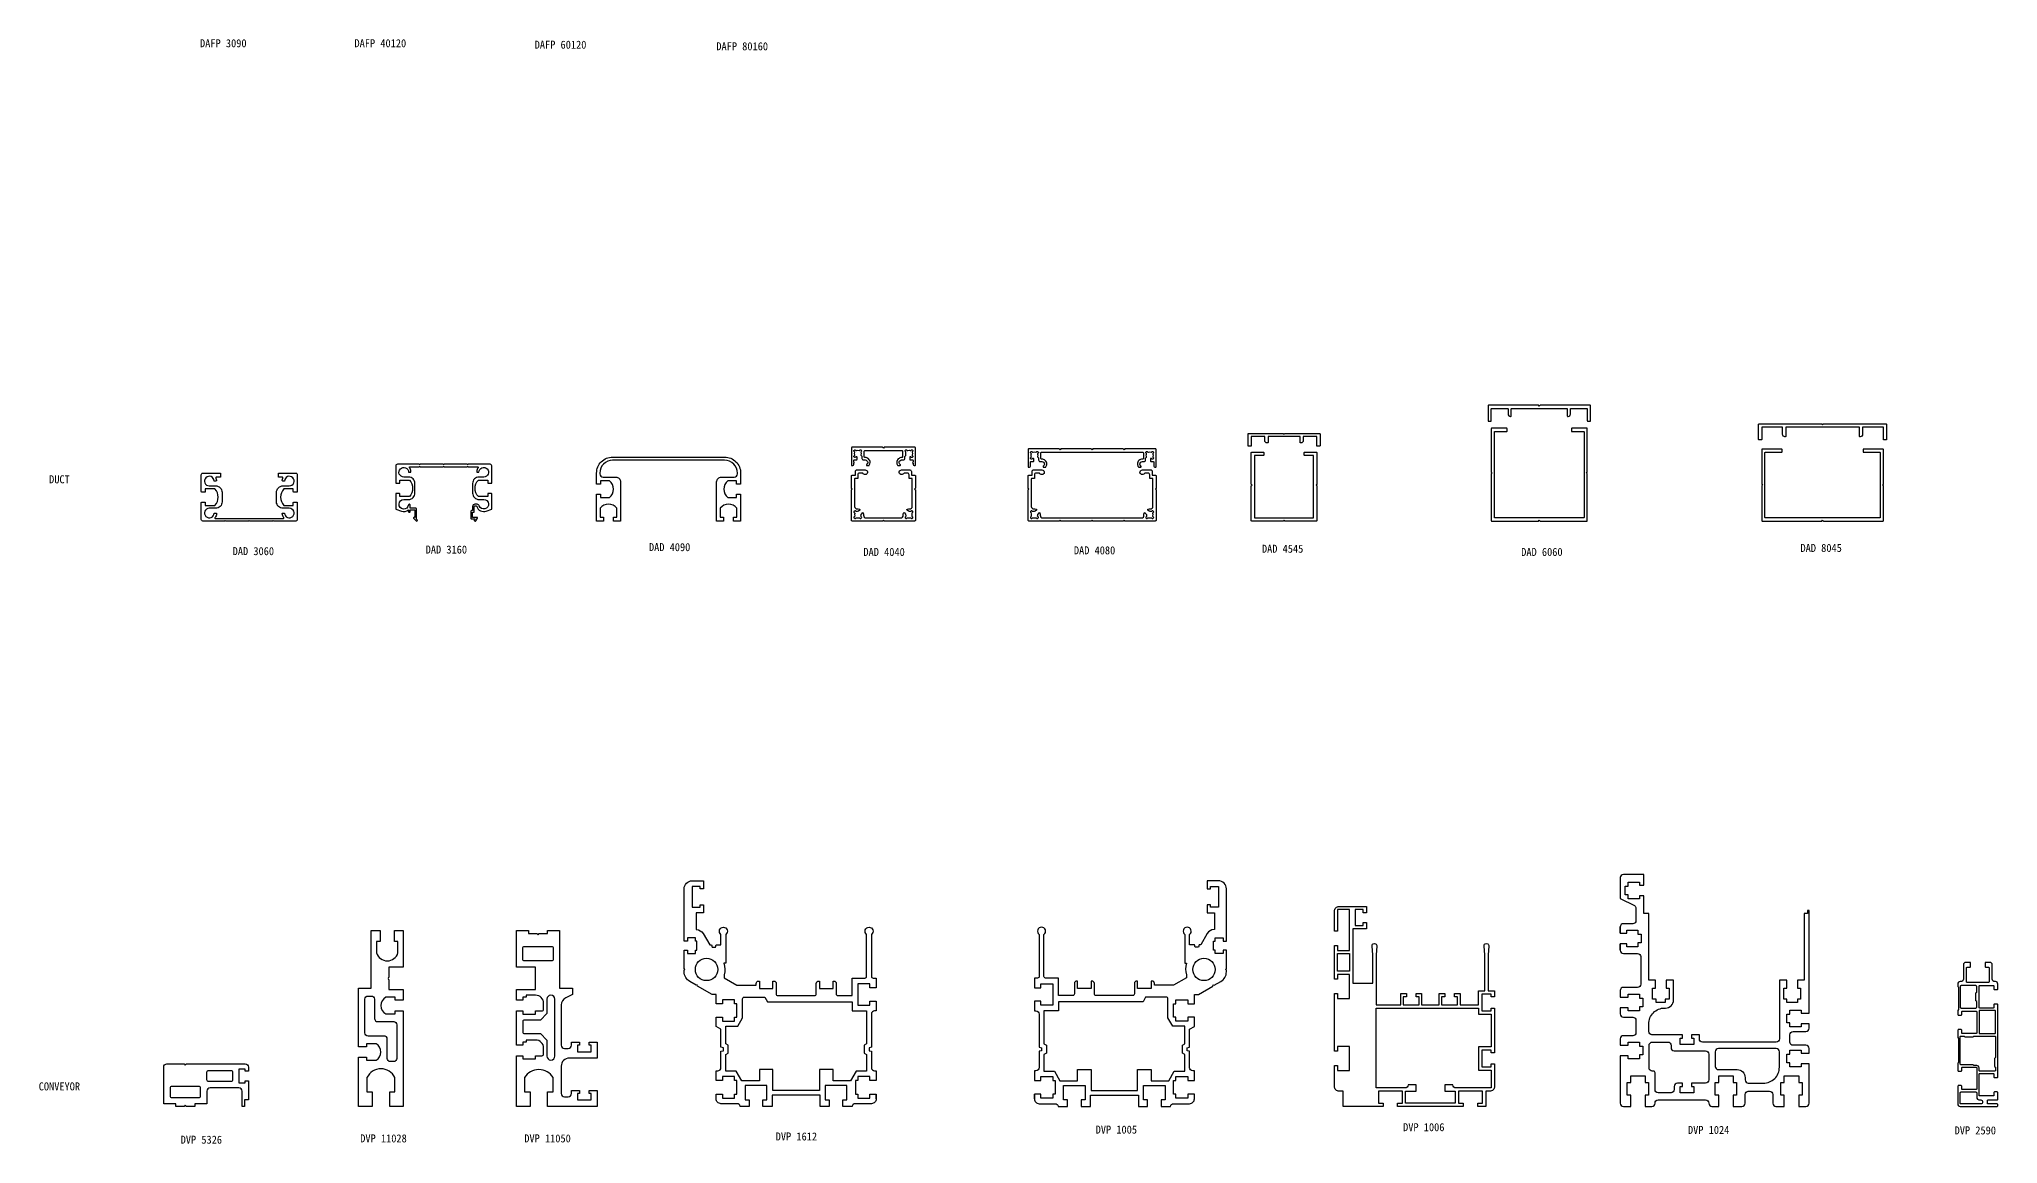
# Model space of a CAD drawing. Extents: x 2157 to 12417, y 247 to 1676.
# Drawn here: x 2157 to 3381, y 247 to 937 of the extents above; entities that cross this region are included whole.
import ezdxf

# ---------------------------------------------------------------- set-up
doc = ezdxf.new("R2010")
doc.units = 0
doc.header["$LTSCALE"] = 8
doc.layers.get('0').update_dxf_attribs({"linetype": 'CONTINUOUS'})
doc.layers.add('AM_0', color=7, linetype='CONTINUOUS', lineweight=30)
doc.layers.add('외형선', color=3, linetype='CONTINUOUS')
doc.styles.add('궁서체', font='')
doc.styles.get('궁서체').set_extended_font_data('GungsuhChe')

msp = doc.modelspace()

# ---------------------------------------------------------------- linework, layer by layer
at = {"color": 7}
for points in [[(3076.9, 706.3, -0.414214), (3077.2, 706.6), (3111.6, 706.6, -0.414214), (3111.9, 706.3), (3111.9, 701.9, 0.414214), (3112.2, 701.6), (3112.4, 701.6, 0.414214), (3113.9, 703.1), (3113.9, 706.3, -0.414214), (3114.2, 706.6), (3124.1, 706.6, -0.414214), (3124.4, 706.3), (3124.4, 698.9, 0.414214), (3124.7, 698.6), (3126.1, 698.6, 0.414214), (3126.4, 698.9), (3126.4, 708.3, 0.414214), (3126.1, 708.6), (3094.9, 708.6), (3094.4, 708.1), (3093.9, 708.6), (3062.7, 708.6, 0.414214), (3062.4, 708.3), (3062.4, 698.9, 0.414214), (3062.7, 698.6), (3064.1, 698.6, 0.414214), (3064.4, 698.9), (3064.4, 706.3, -0.414214), (3064.7, 706.6), (3074.6, 706.6, -0.414214), (3074.9, 706.3), (3074.9, 703.1, 0.414214), (3076.4, 701.6), (3076.6, 701.6, 0.414214), (3076.9, 701.9)], [(3074.3, 693.9, 0.414214), (3074, 694.2), (3064.7, 694.2, 0.414214), (3064.4, 693.9), (3064.4, 666.7), (3064.9, 666.2), (3064.4, 665.7), (3064.4, 636.5, 0.414214), (3064.7, 636.2), (3093.9, 636.2), (3094.4, 636.7), (3094.9, 636.2), (3124.1, 636.2, 0.414214), (3124.4, 636.5), (3124.4, 665.7), (3123.9, 666.2), (3124.4, 666.7), (3124.4, 693.9, 0.414214), (3124.1, 694.2), (3114.8, 694.2, 0.414214), (3114.5, 693.9), (3114.5, 692.5, 0.414214), (3114.8, 692.2), (3122.1, 692.2, -0.414214), (3122.4, 691.9), (3122.4, 638.5, -0.414214), (3122.1, 638.2), (3066.7, 638.2, -0.414214), (3066.4, 638.5), (3066.4, 691.9, -0.414214), (3066.7, 692.2), (3074, 692.2, 0.414214), (3074.3, 692.5)], [(3296.4, 690.4, -0.414214), (3294.9, 688.9), (3294.7, 688.9, -0.414214), (3294.4, 689.2), (3294.4, 694.9), (3248.4, 694.9), (3248.4, 689.2, -0.414214), (3248.1, 688.9), (3247.9, 688.9, -0.414214), (3246.4, 690.4), (3246.4, 694.9), (3233.4, 694.9), (3233.4, 687.2, -0.414214), (3233.1, 686.9), (3231.7, 686.9, -0.414214), (3231.4, 687.2), (3231.4, 696.6, -0.414214), (3231.7, 696.9), (3270.9, 696.9), (3271.4, 696.4), (3271.9, 696.9), (3311.1, 696.9, -0.414214), (3311.4, 696.6), (3311.4, 687.2, -0.414214), (3311.1, 686.9), (3309.7, 686.9, -0.414214), (3309.4, 687.2), (3309.4, 694.9), (3296.4, 694.9)], [(2666.1, 672.4, 1), (2666.1, 673), (2666.1, 674.1, -0.414214), (2666.4, 674.4), (2667.8, 674.4, 0.414214), (2668.1, 674.7), (2668.1, 676.1, 0.317837), (2667.9, 676.4, -0.015292), (2667.8, 676.4, 0.305615), (2667.4, 676.3), (2667.1, 676, -0.38311), (2666.7, 675.9, -0.053726), (2666.2, 676.4, -0.38311), (2666.2, 676.8), (2666.6, 677.2, 0.305615), (2666.7, 677.5, -0.203231), (2666.7, 679.2, 0.305615), (2666.6, 679.5), (2666.2, 679.9, -0.38311), (2666.2, 680.3, -0.053726), (2666.7, 680.8, -0.38311), (2667.1, 680.7), (2667.4, 680.3, 0.305615), (2667.8, 680.3, -0.203231), (2669.4, 680.3, 0.305615), (2669.7, 680.3), (2670.1, 680.7, -0.38311), (2670.5, 680.8, -0.053726), (2671, 680.3, -0.38311), (2671, 679.9), (2670.6, 679.5, 0.305615), (2670.5, 679.2, -0.203231), (2670.5, 677.5, 0.305615), (2670.6, 677.2), (2671.1, 676.7, -0.198912), (2671.2, 676.5), (2671.2, 675.4, 0.414214), (2672.2, 674.4), (2673.2, 674.4, -0.414214), (2674.8, 672.8, -0.242958), (2674.1, 671.5, 0.242958), (2674, 671.3), (2674, 671.2, 0.414214), (2674.3, 670.9), (2675.5, 670.9, 0.245393), (2675.7, 671.1, 0.153244), (2676.3, 672.8, 0.419921), (2673.1, 675.9, -0.419921), (2672.6, 676.4), (2672.6, 679.8, -0.414214), (2673.1, 680.3), (2696.1, 680.3, -0.414214), (2696.6, 679.8), (2696.6, 676.4, -0.419921), (2696.1, 675.9, 0.419921), (2692.9, 672.8, 0.153244), (2693.5, 671.1, 0.245393), (2693.7, 670.9), (2694.9, 670.9, 0.414214), (2695.2, 671.2), (2695.2, 671.3, 0.242958), (2695.1, 671.5, -0.242958), (2694.4, 672.8, -0.414214), (2696, 674.4), (2697, 674.4, 0.414214), (2698, 675.4), (2698, 676.5, -0.198912), (2698.1, 676.7), (2698.6, 677.2, 0.305615), (2698.7, 677.5, -0.203231), (2698.7, 679.2, 0.305615), (2698.6, 679.5), (2698.2, 679.9, -0.38311), (2698.2, 680.3, -0.053726), (2698.7, 680.8, -0.38311), (2699.1, 680.7), (2699.4, 680.3, 0.305615), (2699.8, 680.3, -0.203231), (2701.4, 680.3, 0.305615), (2701.7, 680.3), (2702.1, 680.7, -0.38311), (2702.5, 680.8, -0.053726), (2703, 680.3, -0.38311), (2703, 679.9), (2702.6, 679.5, 0.305615), (2702.5, 679.2, -0.203231), (2702.5, 677.5, 0.305615), (2702.6, 677.2), (2703, 676.8, -0.38311), (2703, 676.4, -0.053726), (2702.5, 675.9, -0.38311), (2702.1, 676), (2701.7, 676.3, 0.305615), (2701.4, 676.4, -0.015292), (2701.3, 676.4, 0.317837), (2701.1, 676.1), (2701.1, 674.7, 0.414214), (2701.4, 674.4), (2702.8, 674.4, -0.414214), (2703.1, 674.1), (2703.1, 673, 1), (2703.1, 672.4), (2703.1, 671.9, 0.414214), (2704.1, 670.9), (2704.3, 670.9, 0.414214), (2704.6, 671.2), (2704.6, 682, 0.414214), (2704.3, 682.3), (2685.1, 682.3), (2684.6, 681.8), (2684.1, 682.3), (2664.9, 682.3, 0.414214), (2664.6, 682), (2664.6, 671.2, 0.414214), (2664.9, 670.9), (2665.1, 670.9, 0.414214), (2666.1, 671.9)], [(2845.6, 670.2), (2845.6, 670.3, 0.242958), (2845.5, 670.5, -0.242958), (2844.8, 671.8, -0.414214), (2846.4, 673.4), (2847.4, 673.4, 0.414214), (2848.4, 674.4), (2848.4, 675.5, -0.198912), (2848.5, 675.7), (2849, 676.2, 0.305615), (2849, 676.5, -0.203231), (2849, 678.1, 0.305615), (2849, 678.5), (2848.6, 678.9, -0.38311), (2848.6, 679.3, -0.053726), (2849, 679.7, -0.38311), (2849.4, 679.7), (2849.8, 679.3, 0.305615), (2850.2, 679.3, -0.203231), (2851.8, 679.3, 0.305615), (2852.1, 679.3), (2852.5, 679.7, -0.38311), (2852.9, 679.7, -0.053726), (2853.4, 679.3, -0.38311), (2853.4, 678.9), (2853, 678.5, 0.305615), (2852.9, 678.1, -0.203231), (2852.9, 676.5, 0.305615), (2853, 676.2), (2853.4, 675.8, -0.38311), (2853.4, 675.4, -0.053726), (2852.9, 674.9, -0.38311), (2852.5, 674.9), (2852.1, 675.3, 0.305615), (2851.8, 675.4, -0.015292), (2851.7, 675.3, 0.317837), (2851.5, 675.1), (2851.5, 673.7, 0.414214), (2851.8, 673.4), (2853.2, 673.4, -0.414214), (2853.5, 673.1), (2853.5, 670.9, 0.414214), (2854.5, 669.9), (2854.7, 669.9, 0.414214), (2855, 670.2), (2855, 681, 0.414214), (2854.7, 681.3), (2835.5, 681.3), (2835, 680.8), (2834.5, 681.3), (2815.5, 681.3), (2815, 680.8), (2814.5, 681.3), (2795.5, 681.3), (2795, 680.8), (2794.5, 681.3), (2775.3, 681.3, 0.414214), (2775, 681), (2775, 670.2, 0.414214), (2775.3, 669.9), (2775.5, 669.9, 0.414214), (2776.5, 670.9), (2776.5, 673.1, -0.414214), (2776.8, 673.4), (2778.2, 673.4, 0.414214), (2778.5, 673.7), (2778.5, 675.1, 0.317837), (2778.3, 675.3, -0.015292), (2778.2, 675.4, 0.305615), (2777.8, 675.3), (2777.4, 674.9, -0.38311), (2777, 674.9, -0.053726), (2776.6, 675.4, -0.38311), (2776.6, 675.8), (2777, 676.2, 0.305615), (2777, 676.5, -0.203231), (2777, 678.1, 0.305615), (2777, 678.5), (2776.6, 678.9, -0.38311), (2776.6, 679.3, -0.053726), (2777, 679.7, -0.38311), (2777.4, 679.7), (2777.8, 679.3, 0.305615), (2778.2, 679.3, -0.203231), (2779.8, 679.3, 0.305615), (2780.1, 679.3), (2780.5, 679.7, -0.38311), (2780.9, 679.7, -0.053726), (2781.4, 679.3, -0.38311), (2781.4, 678.9), (2781, 678.5, 0.305615), (2780.9, 678.1, -0.203231), (2780.9, 676.5, 0.305615), (2781, 676.2), (2781.5, 675.7, -0.198912), (2781.6, 675.5), (2781.6, 674.4, 0.414214), (2782.6, 673.4), (2783.6, 673.4, -0.414214), (2785.2, 671.8, -0.242958), (2784.5, 670.5, 0.242958), (2784.4, 670.3), (2784.4, 670.2, 0.414214), (2784.7, 669.9), (2785.9, 669.9, 0.245393), (2786.1, 670, 0.153244), (2786.7, 671.8, 0.419921), (2783.5, 674.9, -0.419921), (2783, 675.4), (2783, 678.8, -0.414214), (2783.5, 679.3), (2846.5, 679.3, -0.414214), (2847, 678.8), (2847, 675.4, -0.419921), (2846.5, 674.9, 0.419921), (2843.3, 671.8, 0.153244), (2843.9, 670, 0.245393), (2844.1, 669.9), (2845.3, 669.9, 0.414214)], [(3233.9, 658.7), (3233.4, 658.2), (3233.4, 636.5, 0.414214), (3233.7, 636.2), (3270.9, 636.2), (3271.4, 636.7), (3271.9, 636.2), (3309.1, 636.2, 0.414214), (3309.4, 636.5), (3309.4, 658.2), (3308.9, 658.7), (3309.4, 659.2), (3309.4, 680.9, 0.414214), (3309.1, 681.2), (3297, 681.2, 0.414214), (3296.7, 680.9), (3296.7, 679.5, 0.414214), (3297, 679.2), (3307.1, 679.2, -0.414214), (3307.4, 678.9), (3307.4, 638.5, -0.414214), (3307.1, 638.2), (3235.7, 638.2, -0.414214), (3235.4, 638.5), (3235.4, 678.9, -0.414214), (3235.7, 679.2), (3245.8, 679.2, 0.414214), (3246.1, 679.5), (3246.1, 680.9, 0.414214), (3245.8, 681.2), (3233.7, 681.2, 0.414214), (3233.4, 680.9), (3233.4, 659.2)], [(2702.6, 645.3), (2702.6, 662.5, 0.414214), (2702.3, 662.8), (2700.9, 662.8, -0.414214), (2700.6, 663.1), (2700.6, 665.2, 0.414214), (2699.6, 666.2), (2698, 666.2, 0.236068), (2697.2, 665.8, -1.618034), (2696, 668.2), (2701.1, 668.2, -0.414214), (2702.1, 667.2), (2702.1, 665.1, 0.414214), (2702.4, 664.8), (2704.3, 664.8, -0.414214), (2704.6, 664.5), (2704.6, 656.7), (2704.1, 656.2), (2704.6, 655.7), (2704.6, 636.7, -0.414214), (2704.1, 636.2), (2685.1, 636.2), (2684.6, 636.7), (2684.1, 636.2), (2665.1, 636.2, -0.414214), (2664.6, 636.7), (2664.6, 655.7), (2665.1, 656.2), (2664.6, 656.7), (2664.6, 664.5, -0.414214), (2664.9, 664.8), (2666.8, 664.8, 0.414214), (2667.1, 665.1), (2667.1, 667.2, -0.414214), (2668.1, 668.2), (2673.2, 668.2, -1.618034), (2672, 665.8, 0.236068), (2671.2, 666.2), (2669.6, 666.2, 0.414214), (2668.6, 665.2), (2668.6, 663.1, -0.414214), (2668.3, 662.8), (2666.9, 662.8, 0.414214), (2666.6, 662.5), (2666.6, 645.3, 0.443276), (2668.2, 643.8, -0.098983), (2669.6, 643.6, -0.565857), (2669.8, 643.1), (2669, 642.4, -0.22065), (2668.8, 642.3, 0.121666), (2667.8, 642.1, -0.305615), (2667.4, 642.2), (2667.1, 642.6, 0.38311), (2666.7, 642.6, 0.053726), (2666.2, 642.1, 0.38311), (2666.2, 641.7), (2666.6, 641.3, -0.305615), (2666.7, 641, 0.203231), (2666.7, 639.4, -0.305615), (2666.6, 639), (2666.2, 638.6, 0.38311), (2666.2, 638.2, 0.053726), (2666.7, 637.8, 0.38311), (2667.1, 637.8), (2667.4, 638.2, -0.305615), (2667.8, 638.3, 0.203231), (2669.4, 638.3, -0.305615), (2669.7, 638.2), (2670.1, 637.8, 0.38311), (2670.5, 637.8, 0.053726), (2671, 638.2, 0.38311), (2671, 638.6), (2670.6, 639, -0.305615), (2670.5, 639.4, 0.121666), (2670.7, 640.4, -0.22065), (2670.8, 640.6), (2671.5, 641.4, -0.565857), (2672, 641.2, -0.098983), (2672.2, 639.8, 0.443276), (2673.7, 638.2), (2695.5, 638.2, 0.443276), (2697, 639.8, -0.098983), (2697.2, 641.2, -0.565857), (2697.7, 641.4), (2698.4, 640.6, -0.22065), (2698.5, 640.4, 0.121666), (2698.7, 639.4, -0.305615), (2698.6, 639), (2698.2, 638.6, 0.38311), (2698.2, 638.2, 0.053726), (2698.7, 637.8, 0.38311), (2699.1, 637.8), (2699.4, 638.2, -0.305615), (2699.8, 638.3, 0.203231), (2701.4, 638.3, -0.305615), (2701.7, 638.2), (2702.1, 637.8, 0.38311), (2702.5, 637.8, 0.053726), (2703, 638.2, 0.38311), (2703, 638.6), (2702.6, 639, -0.305615), (2702.5, 639.4, 0.203231), (2702.5, 641, -0.305615), (2702.6, 641.3), (2703, 641.7, 0.38311), (2703, 642.1, 0.053726), (2702.5, 642.6, 0.38311), (2702.1, 642.6), (2701.7, 642.2, -0.305615), (2701.4, 642.1, 0.121666), (2700.4, 642.3, -0.22065), (2700.2, 642.4), (2699.4, 643.1, -0.565857), (2699.5, 643.6, -0.098983), (2700.9, 643.8, 0.443276)], [(2848.6, 638.6, 0.38311), (2848.6, 638.2, 0.053726), (2849, 637.8, 0.38311), (2849.4, 637.8), (2849.8, 638.2, -0.305615), (2850.2, 638.3, 0.203231), (2851.8, 638.3, -0.305615), (2852.1, 638.2), (2852.5, 637.8, 0.38311), (2852.9, 637.8, 0.053726), (2853.4, 638.2, 0.38311), (2853.4, 638.6), (2853, 639, -0.305615), (2852.9, 639.4, 0.203231), (2852.9, 641, -0.305615), (2853, 641.3), (2853.4, 641.7, 0.38311), (2853.4, 642.1, 0.053726), (2852.9, 642.6, 0.38311), (2852.5, 642.6), (2852.1, 642.2, -0.305615), (2851.8, 642.1, 0.121666), (2850.8, 642.3, -0.22065), (2850.6, 642.4), (2849.8, 643.1, -0.565857), (2849.9, 643.6, -0.098983), (2851.3, 643.8, 0.443276), (2853, 645.3), (2853, 662.5, 0.414214), (2852.7, 662.8), (2851.3, 662.8, -0.414214), (2851, 663.1), (2851, 665.2, 0.414214), (2850, 666.2), (2848.4, 666.2, 0.236068), (2847.6, 665.8, -1.618034), (2846.4, 668.2), (2851.5, 668.2, -0.414214), (2852.5, 667.2), (2852.5, 665.1, 0.414214), (2852.8, 664.8), (2854.7, 664.8, -0.414214), (2855, 664.5), (2855, 656.7), (2854.5, 656.2), (2855, 655.7), (2855, 636.7, -0.414214), (2854.5, 636.2), (2835.5, 636.2), (2835, 636.7), (2834.5, 636.2), (2815.5, 636.2), (2815, 636.7), (2814.5, 636.2), (2795.5, 636.2), (2795, 636.7), (2794.5, 636.2), (2775.5, 636.2, -0.414214), (2775, 636.7), (2775, 655.7), (2775.5, 656.2), (2775, 656.7), (2775, 664.5, -0.414214), (2775.3, 664.8), (2777.2, 664.8, 0.414214), (2777.5, 665.1), (2777.5, 667.2, -0.414214), (2778.5, 668.2), (2783.6, 668.2, -1.618034), (2782.4, 665.8, 0.236068), (2781.6, 666.2), (2780, 666.2, 0.414214), (2779, 665.2), (2779, 663.1, -0.414214), (2778.7, 662.8), (2777.3, 662.8, 0.414214), (2777, 662.5), (2777, 645.3, 0.443276), (2778.6, 643.8, -0.098983), (2780, 643.6, -0.565857), (2780.2, 643.1), (2779.4, 642.4, -0.22065), (2779.2, 642.3, 0.121666), (2778.2, 642.1, -0.305615), (2777.8, 642.2), (2777.4, 642.6, 0.38311), (2777, 642.6, 0.053726), (2776.6, 642.1, 0.38311), (2776.6, 641.7), (2777, 641.3, -0.305615), (2777, 641, 0.203231), (2777, 639.4, -0.305615), (2777, 639), (2776.6, 638.6, 0.38311), (2776.6, 638.2, 0.053726), (2777, 637.8, 0.38311), (2777.4, 637.8), (2777.8, 638.2, -0.305615), (2778.2, 638.3, 0.203231), (2779.8, 638.3, -0.305615), (2780.1, 638.2), (2780.5, 637.8, 0.38311), (2780.9, 637.8, 0.053726), (2781.4, 638.2, 0.38311), (2781.4, 638.6), (2781, 639, -0.305615), (2780.9, 639.4, 0.121666), (2781.1, 640.4, -0.22065), (2781.2, 640.6), (2781.9, 641.4, -0.565857), (2782.4, 641.2, -0.098983), (2782.6, 639.8, 0.443276), (2784.1, 638.2), (2845.9, 638.2, 0.443276), (2847.4, 639.8, -0.098983), (2847.5, 641.2, -0.565857), (2848, 641.4), (2848.8, 640.6, -0.22065), (2848.9, 640.4, 0.121666), (2849, 639.4, -0.305615), (2849, 639)], [(2587.6, 308.5), (2586.1, 309.4), (2586.1, 320.5), (2593.6, 320.5), (2596.6, 325.7), (2596.6, 337.6, -0.414214), (2597.6, 338.6), (2610.6, 338.6), (2612.1, 335.6), (2665.1, 335.6), (2665.1, 330), (2674.1, 330), (2674.1, 309.4), (2672.6, 308.5), (2672.6, 303.5), (2674.1, 302.7), (2674.1, 292.3), (2667.5, 292.3), (2664.1, 286.3), (2653.1, 286.3), (2653.1, 293.3), (2644.6, 293.3), (2644.6, 280.3), (2615.6, 280.3), (2615.6, 293.3), (2607.1, 293.3), (2607.1, 286.3), (2596.1, 286.3), (2592.6, 292.3), (2586.1, 292.3), (2586.1, 302.7), (2587.6, 303.5)], [(2871.4, 308.5), (2872.9, 309.4), (2872.9, 320.5), (2865.4, 320.5), (2862.4, 325.7), (2862.4, 337.6, 0.414214), (2861.4, 338.6), (2848.4, 338.6), (2846.9, 335.6), (2793.9, 335.6), (2793.9, 330), (2784.9, 330), (2784.9, 309.4), (2786.4, 308.5), (2786.4, 303.5), (2784.9, 302.7), (2784.9, 292.3), (2791.4, 292.3), (2794.9, 286.3), (2805.9, 286.3), (2805.9, 293.3), (2814.4, 293.3), (2814.4, 280.3), (2843.4, 280.3), (2843.4, 293.3), (2851.9, 293.3), (2851.9, 286.3), (2862.9, 286.3), (2866.3, 292.3), (2872.9, 292.3), (2872.9, 302.7), (2871.4, 303.5)], [(3040.4, 283.8), (3040.4, 283.8), (3035.4, 283.8), (3035.4, 279.8), (3041.9, 279.8), (3041.9, 272.3), (3010.9, 272.3), (3010.9, 279.8), (3017.4, 279.8), (3017.4, 283.8), (3012.4, 283.8, -0.414214), (3010.4, 281.8), (2992.4, 281.8), (2992.4, 331.8), (3026.4, 331.8), (3056.4, 331.8), (3056.4, 328), (3064.4, 328), (3064.4, 307.5), (3056.4, 307.5), (3056.4, 300.3), (3056.4, 293), (3064.4, 293), (3064.4, 281.8), (3042.4, 281.8, -0.414214)]]:
    msp.add_lwpolyline(points, format="xyb", close=True, dxfattribs=at)
at = {"color": 7, "lineweight": -3}
for points in [[(2944.9, 685.3), (2944.9, 689), (2924.9, 689), (2924.9, 685.3, -0.414214), (2924.6, 685), (2924, 685, -0.198912), (2923.8, 685.1), (2923, 685.9, -0.198912), (2922.9, 686.1), (2922.9, 689), (2914.4, 689), (2914.4, 683.3, -0.414214), (2914.1, 683), (2912.7, 683, -0.414214), (2912.4, 683.3), (2912.4, 690.7, -0.414214), (2912.7, 691), (2934.4, 691), (2934.9, 690.5), (2935.4, 691), (2957.1, 691, -0.414214), (2957.4, 690.7), (2957.4, 683.3, -0.414214), (2957.1, 683), (2955.7, 683, -0.414214), (2955.4, 683.3), (2955.4, 689), (2946.9, 689), (2946.9, 686.1, -0.198912), (2946.8, 685.9), (2946, 685.1, -0.198912), (2945.8, 685), (2945.2, 685, -0.414214)], [(2585.4, 674.2), (2550.4, 674.2), (2515.4, 674.2, 0.414214), (2507.4, 666.2), (2507.4, 665.7, 0.414214), (2509.4, 663.7), (2517.4, 663.7, -0.414214), (2520.4, 660.7), (2520.4, 636.2), (2516, 636.2), (2516, 638.7), (2518, 638.7), (2518, 644.2, 0.485437), (2507.7, 644.2), (2507.7, 638.7), (2509.7, 638.7), (2509.7, 636.2), (2505.4, 636.2), (2505.4, 653), (2507.9, 653), (2507.9, 651), (2513.4, 651, 0.485437), (2513.4, 661.3), (2507.9, 661.3), (2507.9, 659.3), (2505.4, 659.3), (2505.4, 666.2, -0.414214), (2515.4, 676.2), (2550.4, 676.2), (2585.4, 676.2, -0.414214), (2595.4, 666.2), (2595.4, 659.3), (2592.9, 659.3), (2592.9, 661.3), (2587.4, 661.3, 0.485437), (2587.4, 651), (2592.9, 651), (2592.9, 653), (2595.4, 653), (2595.4, 636.2), (2591, 636.2), (2591, 638.7), (2593, 638.7), (2593, 644.2, 0.485437), (2582.7, 644.2), (2582.7, 638.7), (2584.7, 638.7), (2584.7, 636.2), (2580.4, 636.2), (2580.4, 660.7, -0.414214), (2583.4, 663.7), (2591.4, 663.7, 0.414214), (2593.4, 665.7), (2593.4, 666.2, 0.414214)], [(2934.9, 636.7), (2934.4, 636.2), (2914.7, 636.2, -0.414214), (2914.4, 636.5), (2914.4, 658.2), (2914.9, 658.7), (2914.4, 659.2), (2914.4, 678.9, -0.414214), (2914.7, 679.2), (2922, 679.2, -0.414214), (2922.3, 678.9), (2922.3, 677.5, -0.414214), (2922, 677.2), (2916.7, 677.2, 0.414214), (2916.4, 676.9), (2916.4, 638.5, 0.414214), (2916.7, 638.2), (2953.1, 638.2, 0.414214), (2953.4, 638.5), (2953.4, 676.9, 0.414214), (2953.1, 677.2), (2947.8, 677.2, -0.414214), (2947.5, 677.5), (2947.5, 678.9, -0.414214), (2947.8, 679.2), (2955.1, 679.2, -0.414214), (2955.4, 678.9), (2955.4, 659.2), (2954.9, 658.7), (2955.4, 658.2), (2955.4, 636.5, -0.414214), (2955.1, 636.2), (2935.4, 636.2)], [(2309.5, 637.7, 0.62509), (2309.9, 638.4, -0.139015), (2309, 640.7, -0.447214), (2309.4, 641.2), (2310.4, 641.2, 2.414214), (2313.4, 644.2), (2309.4, 644.2, -0.414214), (2305.4, 648.2), (2305.4, 654.2, -0.414214), (2309.4, 658.2), (2313.4, 658.2, 2.414214), (2310.4, 661.2), (2309.4, 661.2, -0.447214), (2309, 661.7, -0.079079), (2309.3, 663.1, 0.545587), (2308.9, 663.7), (2306.6, 663.7), (2306.6, 666.2), (2317.4, 666.2, -0.414214), (2318.4, 665.2), (2318.4, 654.6, -0.414214), (2318.1, 654.3), (2316.2, 654.3, -0.414214), (2315.9, 654.6), (2315.9, 656.3), (2310, 656.3, 0.397613), (2310, 646), (2315.9, 646), (2315.9, 647.7, -0.414214), (2316.2, 648), (2318.1, 648, -0.414214), (2318.4, 647.7), (2318.4, 637.2, -0.414214), (2317.4, 636.2), (2303.7, 636.2), (2303.4, 636.5), (2303.1, 636.2), (2288.7, 636.2), (2288.4, 636.5), (2288.1, 636.2), (2273.7, 636.2), (2273.4, 636.5), (2273.1, 636.2), (2259.4, 636.2, -0.414214), (2258.4, 637.2), (2258.4, 647.7, -0.414214), (2258.7, 648), (2260.6, 648, -0.414214), (2260.9, 647.7), (2260.9, 646), (2266.9, 646, 0.397613), (2266.9, 656.3), (2260.9, 656.3), (2260.9, 654.6, -0.414214), (2260.6, 654.3), (2258.7, 654.3, -0.414214), (2258.4, 654.6), (2258.4, 665.2, -0.414214), (2259.4, 666.2), (2270.3, 666.2), (2270.3, 663.7), (2267.9, 663.7, 0.545587), (2267.5, 663.1, -0.079079), (2267.9, 661.7, -0.447214), (2267.5, 661.2), (2266.4, 661.2, 2.414214), (2263.4, 658.2), (2267.4, 658.2, -0.414214), (2271.4, 654.2), (2271.4, 648.2, -0.414214), (2267.4, 644.2), (2263.4, 644.2, 2.414214), (2266.4, 641.2), (2267.5, 641.2, -0.447214), (2267.9, 640.7, -0.139015), (2267, 638.4, 0.62509), (2267.3, 637.7), (2288.4, 637.7)], [(2388.5, 669.5, -0.62509), (2388.8, 670.2), (2394.6, 670.2), (2394.9, 670.5), (2395.2, 670.2), (2409.6, 670.2), (2409.9, 670.5), (2410.2, 670.2), (2424.6, 670.2), (2424.9, 670.5), (2425.2, 670.2), (2431, 670.2, -0.62509), (2431.4, 669.5, 0.139015), (2430.5, 667.2, 0.447214), (2430.9, 666.7), (2431.9, 666.7, -2.414214), (2434.9, 663.7), (2431.9, 663.7, 0.414214), (2427.9, 659.7), (2427.9, 653.7, 0.414214), (2431.9, 649.7), (2434.9, 649.7, -1.931852), (2432.1, 645.7, 0.317837), (2430.7, 646.7), (2429.4, 646.7, 0.414214), (2427.9, 645.2), (2427.9, 642.7), (2427.2, 642.7, 0.414214), (2426.9, 642.4), (2426.9, 637.8, 0.414214), (2427.2, 637.5), (2429.3, 637.5), (2429, 637, 1), (2429.9, 636.4), (2430.9, 638, 0.59307), (2430.6, 638.5), (2427.9, 638.5), (2427.9, 641.7), (2428.6, 641.7, 0.414214), (2428.9, 642), (2428.9, 645.2, -0.414214), (2429.4, 645.7), (2430.2, 645.7, -0.327538), (2430.6, 645.3, 0.424935), (2436.4, 642.4), (2439.9, 643.7), (2439.9, 653.2, 0.414214), (2439.6, 653.5), (2437.7, 653.5, 0.414214), (2437.4, 653.2), (2437.4, 651.5), (2431.5, 651.5, -0.397613), (2431.5, 661.8), (2437.4, 661.8), (2437.4, 660.1, 0.414214), (2437.7, 659.8), (2439.6, 659.8, 0.414214), (2439.9, 660.1), (2439.9, 670.7, 0.414214), (2438.9, 671.7), (2425.2, 671.7), (2424.9, 671.4), (2424.6, 671.7), (2410.2, 671.7), (2409.9, 671.4), (2409.6, 671.7), (2395.2, 671.7), (2394.9, 671.4), (2394.6, 671.7), (2380.9, 671.7, 0.414214), (2379.9, 670.7), (2379.9, 660.1, 0.414214), (2380.2, 659.8), (2382.1, 659.8, 0.414214), (2382.4, 660.1), (2382.4, 661.8), (2388.4, 661.8, -0.397613), (2388.4, 651.5), (2382.4, 651.5), (2382.4, 653.2, 0.414214), (2382.1, 653.5), (2380.2, 653.5, 0.414214), (2379.9, 653.2), (2379.9, 643.7), (2383.4, 642.4, 0.274307), (2387.9, 643.3), (2387.9, 642.2, 0.414214), (2388.4, 641.7), (2388.4, 641.7, 0.414214), (2388.9, 642.2), (2388.9, 643.2), (2391.9, 643.2), (2391.9, 638.4), (2391.8, 638.5, 1), (2391.1, 637.8), (2392.6, 636.3, 1), (2393.3, 637), (2392.9, 637.4), (2392.9, 643.7, 0.414214), (2392.4, 644.2), (2388.9, 644.2), (2388.9, 646.2, 0.414214), (2388.4, 646.7), (2388.4, 646.7, 0.372825), (2387.9, 646.3, -2.188901), (2384.9, 649.7), (2387.9, 649.7, 0.414214), (2391.9, 653.7), (2391.9, 659.7, 0.414214), (2387.9, 663.7), (2384.9, 663.7, -2.414214), (2387.9, 666.7), (2389, 666.7, 0.447214), (2389.4, 667.2, 0.139015)], [(3182.4, 313), (3183.9, 313), (3183.9, 315), (3164.8, 315, -0.414214), (3162.8, 317), (3162.8, 321.8, -0.414214), (3172.8, 331.8), (3173.3, 331.8, 0.414214), (3178.3, 336.8), (3178.3, 349.3), (3173.6, 349.3), (3173.6, 344.3), (3175.5, 344.3), (3175.5, 337.3), (3173, 337.3), (3173, 335.3), (3167.5, 335.3), (3167.5, 337.3), (3165.1, 337.3), (3165.1, 344.3), (3167, 344.3), (3167, 349.3), (3162.8, 349.3), (3162.8, 390.8), (3159.8, 390.8), (3159.8, 402), (3157, 402), (3157, 400.1), (3150, 400.1), (3150, 402.5), (3148, 402.5), (3148, 408), (3150, 408), (3150, 410.5), (3157, 410.5), (3157, 408.6), (3159.8, 408.6), (3159.8, 415.3), (3147, 415.3, 0.414214), (3145, 413.3), (3145, 400.3), (3153.8, 395.8, -0.2698), (3154.8, 394.1), (3154.8, 386.5, -0.414214), (3152.8, 384.5), (3147, 384.5, 0.414214), (3145, 382.5), (3145, 378.6), (3145, 382.5), (3145, 378.6), (3149, 378.6), (3149, 380.5), (3156, 380.5), (3156, 378), (3158, 378), (3158, 372.5), (3156, 372.5), (3156, 370.1), (3149, 370.1), (3149, 372), (3145, 372), (3145, 367.9), (3145, 372), (3145, 367.9, 0.414214), (3147, 365.9), (3155.8, 365.9, -0.414214), (3157.8, 363.9), (3157.8, 346.7, -0.414214), (3155.8, 344.7), (3147, 344.7, 0.414214), (3145, 342.7), (3145, 338.6), (3150, 338.6), (3150, 340.5), (3157, 340.5), (3157, 338), (3159, 338), (3159, 332.5), (3157, 332.5), (3157, 330.1), (3150, 330.1), (3150, 332), (3145, 332), (3145, 328.1, 0.414214), (3147, 326.1), (3152.8, 326.1, -0.414214), (3154.8, 324.1), (3154.8, 316.5, -0.414214), (3152.8, 314.5), (3147, 314.5, 0.414214), (3145, 312.5), (3145, 308.6), (3150, 308.6), (3150, 310.5), (3157, 310.5), (3157, 308), (3159, 308), (3159, 302.5), (3157, 302.5), (3157, 300.1), (3150, 300.1), (3150, 302), (3145, 302), (3145, 272.3, 0.414214), (3147, 270.3), (3151.5, 270.3), (3151.5, 277.3), (3149.3, 277.3), (3149.3, 285.3), (3151.5, 285.3), (3151.5, 289.3), (3160.5, 289.3), (3160.5, 285.3), (3162.7, 285.3), (3162.7, 277.3), (3160.5, 277.3), (3160.5, 270.3), (3164.7, 270.3, 0.414214), (3166.7, 272.3, -0.414214), (3168.7, 274.3), (3198.3, 274.3, -0.414214), (3200.3, 272.3), (3200.3, 272.3, 0.414214), (3202.3, 270.3), (3206.5, 270.3), (3206.5, 277.3), (3204.3, 277.3), (3204.3, 285.3), (3206.5, 285.3), (3206.5, 289.3), (3215.5, 289.3), (3215.5, 285.3), (3217.7, 285.3), (3217.7, 277.3), (3215.5, 277.3), (3215.5, 270.3), (3221, 270.3, 0.414214), (3223, 272.3), (3223, 277.8, -0.414214), (3225, 279.8), (3238.3, 279.8, -0.414214), (3240.3, 277.8), (3240.3, 272.3, 0.414214), (3242.3, 270.3), (3247.5, 270.3), (3247.5, 277.3), (3245.3, 277.3), (3245.3, 285.3), (3247.5, 285.3), (3247.5, 289.3), (3256.5, 289.3), (3256.5, 285.3), (3258.7, 285.3), (3258.7, 277.3), (3256.5, 277.3), (3256.5, 270.3), (3261, 270.3, 0.414214), (3263, 272.3), (3263, 297), (3258, 297), (3258, 295.1), (3251, 295.1), (3251, 297.5), (3249, 297.5), (3249, 303), (3251, 303), (3251, 305.5), (3258, 305.5), (3258, 303.6), (3263, 303.6), (3263, 306.5, 0.414214), (3261, 308.5), (3253, 308.5, -0.414214), (3251, 310.5), (3251, 315.1, -0.414214), (3253, 317.1), (3261, 317.1, 0.414214), (3263, 319.1), (3263, 322), (3258, 322), (3258, 320.1), (3251, 320.1), (3251, 322.5), (3249, 322.5), (3249, 328), (3251, 328), (3251, 330.5), (3258, 330.5), (3258, 328.6), (3263, 328.6), (3263, 392.8), (3262, 392.8), (3262, 390.8), (3259.9, 390.8), (3259.9, 349.3), (3255.7, 349.3), (3255.7, 344.3), (3257.6, 344.3), (3257.6, 337.3), (3255.7, 337.3), (3255.7, 335.3), (3249.1, 335.3), (3249.1, 337.3), (3247.2, 337.3), (3247.2, 344.3), (3249.1, 344.3), (3249.1, 349.3), (3244.4, 349.3), (3244.4, 312.5, -0.414214), (3242.4, 310.5), (3196.4, 310.5, -0.414214), (3194.4, 312.5), (3194.4, 315), (3189.4, 315), (3189.4, 313), (3190.9, 313), (3190.9, 309), (3182.4, 309)], [(3163, 308.5, -0.414214), (3165, 310.5), (3174.7, 310.5, -0.414214), (3176.7, 308.5), (3176.7, 307, 0.414214), (3178.7, 305), (3198.3, 305, -0.414214), (3200.3, 303), (3200.3, 286.8, -0.414214), (3198.3, 284.8), (3189.4, 284.8), (3189.4, 282.8), (3190.9, 282.8), (3190.9, 278.8), (3182.4, 278.8), (3182.4, 282.8), (3183.9, 282.8), (3183.9, 284.8), (3180.7, 284.8, 0.414214), (3178.7, 282.8), (3178.7, 280.8, -0.414214), (3176.7, 278.8), (3168.7, 278.8, -0.414214), (3166.7, 280.8), (3166.7, 291.3, 0.414214), (3165.7, 292.3), (3165, 292.3, -0.414214), (3163, 294.3)], [(3204.3, 295.3, 0.414214), (3206.3, 293.3), (3218, 293.3, -0.414214), (3223, 288.3), (3223, 286.8, 0.414214), (3225, 284.8), (3234.4, 284.8, 0.414214), (3244.4, 294.8), (3244.4, 304.5, 0.414214), (3242.4, 306.5), (3206.3, 306.5, 0.414214), (3204.3, 304.5)]]:
    msp.add_lwpolyline(points, format="xyb", close=True, dxfattribs=at)
at = {"color": 7}
for points in [[(2680.1, 275, -0.414214), (2677.1, 272), (2667.1, 272, 0.377964), (2665.1, 270.3), (2659.3, 270.3), (2659.3, 274.3), (2661.8, 274.3), (2661.8, 283.3), (2648.3, 283.3), (2648.3, 274.3), (2650.8, 274.3), (2650.8, 270.3), (2645.1, 270.3), (2645.1, 277.3), (2615.1, 277.3), (2615.1, 270.3), (2609.3, 270.3), (2609.3, 274.3), (2611.8, 274.3), (2611.8, 283.3), (2598.3, 283.3), (2598.3, 274.3), (2600.8, 274.3), (2600.8, 270.3), (2595.1, 270.3, 0.377964), (2593.1, 272), (2583.1, 272, -0.414214), (2580.1, 275), (2580.1, 278), (2584.1, 278), (2584.1, 275.5), (2591.6, 275.5), (2591.6, 278), (2593.1, 278), (2593.1, 286.5), (2591.6, 286.5), (2591.6, 289), (2584.1, 289), (2584.1, 286.5), (2580.1, 286.5), (2580.1, 292.5), (2581.1, 292.5, 0.414214), (2583.1, 294.5), (2583.1, 304.8), (2584.6, 305), (2584.6, 307), (2583.1, 307.3), (2583.1, 318.5), (2580.1, 320.3), (2580.1, 326), (2584.1, 326), (2584.1, 323.5), (2591.6, 323.5), (2591.6, 326), (2593.1, 326), (2593.1, 334.5), (2591.6, 334.5), (2591.6, 337), (2584.1, 337), (2584.1, 334.5), (2580.1, 334.5), (2580.1, 340.3), (2577.6, 340.3), (2568.5, 345.5), (2568.3, 346.2), (2567.6, 346), (2563.6, 348.4, -0.267949), (2560.1, 354.4), (2560.1, 355.4), (2560.6, 355.9), (2560.1, 356.4), (2560.1, 368), (2562.1, 368), (2562.1, 365.9), (2567.1, 365.9), (2567.1, 368), (2568.1, 368), (2568.1, 373.5), (2567.1, 373.5), (2567.1, 375.7), (2562.1, 375.7), (2562.1, 373.5), (2560.1, 373.5), (2560.1, 406.3, -0.414214), (2565.1, 411.3), (2572.1, 411.3), (2572.1, 406.3), (2570.1, 406.3), (2570.1, 407.8), (2565.1, 407.8), (2565.1, 394.8), (2570.1, 394.8), (2570.1, 396.3), (2572.1, 396.3), (2572.1, 391.3), (2567.6, 391.3), (2567.6, 380.8), (2567.7, 380.8, -0.267949), (2572, 378.3), (2576.1, 371.3), (2577.1, 371.3), (2577.6, 369.8), (2579.6, 369.8), (2580.1, 371.3), (2583.1, 371.3), (2583.1, 377.8, -3), (2586.1, 377.8), (2586.1, 359.8), (2584.9, 359.8, -0.161881), (2585.1, 352.5), (2585.1, 350.7), (2593.1, 346.1), (2605.1, 346.1), (2605.1, 347.1, -0.414214), (2606.6, 348.6), (2607.1, 348.6), (2607.1, 344.1), (2615.6, 344.1), (2615.6, 348.6), (2616.1, 348.6, -0.414214), (2617.6, 347.1), (2617.6, 340.6, 0.414214), (2618.6, 339.6), (2641.6, 339.6, 0.414214), (2642.6, 340.6), (2642.6, 347.1, -0.414214), (2644.1, 348.6), (2644.6, 348.6), (2644.6, 344.1), (2653.1, 344.1), (2653.1, 348.6), (2653.6, 348.6, -0.414214), (2655.1, 347.1), (2655.1, 340.6, 0.414214), (2656.1, 339.6), (2665.1, 339.6), (2665.1, 350.5), (2673.1, 350.5, 0.414214), (2674.1, 351.5), (2674.1, 377.8, -3), (2677.1, 377.8), (2677.1, 351.5, 0.414214), (2678.1, 350.5), (2680.1, 350.5), (2680.1, 344.5), (2676.1, 344.5), (2676.1, 347), (2668.6, 347), (2668.6, 333.5), (2676.1, 333.5), (2676.1, 336), (2680.1, 336), (2680.1, 330), (2679.1, 330, 0.414214), (2677.1, 328), (2677.1, 307.3), (2675.6, 307), (2675.6, 305), (2677.1, 304.8), (2677.1, 294.5, 0.414214), (2679.1, 292.5), (2680.1, 292.5), (2680.1, 286.5), (2676.1, 286.5), (2676.1, 289), (2668.6, 289), (2668.6, 286.5), (2667.1, 286.5), (2667.1, 278), (2668.6, 278), (2668.6, 275.5), (2676.1, 275.5), (2676.1, 278), (2680.1, 278), (2680.1, 275), (2680.1, 278)], [(2778.9, 275, 0.414214), (2781.9, 272), (2791.9, 272, -0.377964), (2793.8, 270.3), (2799.6, 270.3), (2799.6, 274.3), (2797.1, 274.3), (2797.1, 283.3), (2810.6, 283.3), (2810.6, 274.3), (2808.1, 274.3), (2808.1, 270.3), (2813.9, 270.3), (2813.9, 277.3), (2843.9, 277.3), (2843.9, 270.3), (2849.6, 270.3), (2849.6, 274.3), (2847.1, 274.3), (2847.1, 283.3), (2860.6, 283.3), (2860.6, 274.3), (2858.1, 274.3), (2858.1, 270.3), (2863.9, 270.3, -0.377964), (2865.9, 272), (2875.9, 272, 0.414214), (2878.9, 275), (2878.9, 278), (2874.9, 278), (2874.9, 275.5), (2867.4, 275.5), (2867.4, 278), (2865.9, 278), (2865.9, 286.5), (2867.4, 286.5), (2867.4, 289), (2874.9, 289), (2874.9, 286.5), (2878.9, 286.5), (2878.9, 292.5), (2877.9, 292.5, -0.414214), (2875.9, 294.5), (2875.9, 304.8), (2874.4, 305), (2874.4, 307), (2875.9, 307.3), (2875.9, 318.5), (2878.9, 320.3), (2878.9, 326), (2874.9, 326), (2874.9, 323.5), (2867.4, 323.5), (2867.4, 326), (2865.9, 326), (2865.9, 334.5), (2867.4, 334.5), (2867.4, 337), (2874.9, 337), (2874.9, 334.5), (2878.9, 334.5), (2878.9, 340.3), (2881.4, 340.3), (2890.4, 345.5), (2890.6, 346.2), (2891.3, 346), (2895.4, 348.4, 0.267949), (2898.9, 354.4), (2898.9, 355.4), (2898.4, 355.9), (2898.9, 356.4), (2898.9, 368), (2896.9, 368), (2896.9, 365.9), (2891.9, 365.9), (2891.9, 368), (2890.9, 368), (2890.9, 373.5), (2891.9, 373.5), (2891.9, 375.7), (2896.9, 375.7), (2896.9, 373.5), (2898.9, 373.5), (2898.9, 406.3, 0.414214), (2893.9, 411.3), (2886.9, 411.3), (2886.9, 406.3), (2888.9, 406.3), (2888.9, 407.8), (2893.9, 407.8), (2893.9, 394.8), (2888.9, 394.8), (2888.9, 396.3), (2886.9, 396.3), (2886.9, 391.3), (2891.4, 391.3), (2891.4, 380.8), (2891.2, 380.8, 0.267949), (2886.9, 378.3), (2882.9, 371.3), (2881.9, 371.3), (2881.4, 369.8), (2879.4, 369.8), (2878.9, 371.3), (2875.9, 371.3), (2875.9, 377.8, 3), (2872.9, 377.8), (2872.9, 359.8), (2874, 359.8, 0.161881), (2873.9, 352.5), (2873.9, 350.7), (2865.9, 346.1), (2853.9, 346.1), (2853.9, 347.1, 0.414214), (2852.4, 348.6), (2851.9, 348.6), (2851.9, 344.1), (2843.4, 344.1), (2843.4, 348.6), (2842.9, 348.6, 0.414214), (2841.4, 347.1), (2841.4, 340.6, -0.414214), (2840.4, 339.6), (2817.4, 339.6, -0.414214), (2816.4, 340.6), (2816.4, 347.1, 0.414214), (2814.9, 348.6), (2814.4, 348.6), (2814.4, 344.1), (2805.9, 344.1), (2805.9, 348.6), (2805.4, 348.6, 0.414214), (2803.9, 347.1), (2803.9, 340.6, -0.414214), (2802.9, 339.6), (2793.9, 339.6), (2793.9, 350.5), (2785.9, 350.5, -0.414214), (2784.9, 351.5), (2784.9, 377.8, 3), (2781.9, 377.8), (2781.9, 351.5, -0.414214), (2780.9, 350.5), (2778.9, 350.5), (2778.9, 344.5), (2782.9, 344.5), (2782.9, 347), (2790.4, 347), (2790.4, 333.5), (2782.9, 333.5), (2782.9, 336), (2778.9, 336), (2778.9, 330), (2779.9, 330, -0.414214), (2781.9, 328), (2781.9, 307.3), (2783.4, 307), (2783.4, 305), (2781.9, 304.8), (2781.9, 294.5, -0.414214), (2779.9, 292.5), (2778.9, 292.5), (2778.9, 286.5), (2782.9, 286.5), (2782.9, 289), (2790.4, 289), (2790.4, 286.5), (2791.9, 286.5), (2791.9, 278), (2790.4, 278), (2790.4, 275.5), (2782.9, 275.5), (2782.9, 278), (2778.9, 278), (2778.9, 275), (2778.9, 278)], [(2975.9, 379.8), (2975.9, 393.3), (2968.4, 393.3), (2968.4, 379.8), (2966.4, 379.8), (2966.4, 392.3, -0.414214), (2969.4, 395.3), (2986.4, 395.3), (2986.4, 391.3), (2984.4, 391.3), (2984.4, 393.3), (2979.4, 393.3), (2979.4, 383.3), (2984.4, 383.3), (2984.4, 385.3), (2986.4, 385.3), (2986.4, 381.3), (2977.9, 381.3), (2977.9, 347.3), (2990.4, 347.3), (2990.4, 365.1), (2989.9, 370.5, -1.191754), (2992.8, 370.5), (2992.4, 365.1), (2992.4, 333.8), (3007.9, 333.8), (3007.9, 340.8), (3011.4, 340.8), (3011.4, 338.8), (3009.4, 338.8), (3009.4, 333.8), (3019.4, 333.8), (3019.4, 338.8), (3017.4, 338.8), (3017.4, 340.8), (3020.9, 340.8), (3020.9, 333.8), (3026.4, 333.8), (3031.9, 333.8), (3031.9, 340.8), (3035.4, 340.8), (3035.4, 338.8), (3033.4, 338.8), (3033.4, 333.8), (3043.4, 333.8), (3043.4, 338.8), (3041.4, 338.8), (3041.4, 340.8), (3044.9, 340.8), (3044.9, 333.8), (3056.4, 333.8), (3056.4, 335.3), (3056.4, 342.5), (3060.4, 342.5), (3060.4, 365.1), (3059.9, 370.5, -1.191754), (3062.8, 370.5), (3062.4, 365.1), (3062.4, 342.5), (3066.4, 342.5), (3066.4, 338.8), (3064.4, 338.8), (3064.4, 340.5), (3058.4, 340.5), (3058.4, 335.3), (3058.4, 330), (3064.4, 330), (3064.4, 331.8), (3066.4, 331.8), (3066.4, 303.8), (3064.4, 303.8), (3064.4, 305.5), (3058.4, 305.5), (3058.4, 300.3), (3058.4, 295), (3064.4, 295), (3064.4, 296.8), (3066.4, 296.8), (3066.4, 282.8, -0.414214), (3063.4, 279.8), (3060.9, 279.8), (3060.9, 270.3), (3055.9, 270.3), (3055.9, 272.3), (3058.9, 272.3), (3058.9, 279.8), (3043.9, 279.8), (3043.9, 272.3), (3046.9, 272.3), (3046.9, 270.3), (3005.9, 270.3), (3005.9, 272.3), (3008.9, 272.3), (3008.9, 279.8), (2993.9, 279.8), (2993.9, 272.3), (2996.9, 272.3), (2996.9, 270.3), (2971.9, 270.3), (2971.9, 279.8), (2969.4, 279.8, -0.414214), (2966.4, 282.8), (2966.4, 295.8), (2968.4, 295.8), (2968.4, 292.8), (2975.9, 292.8), (2975.9, 307.8), (2968.4, 307.8), (2968.4, 304.8), (2966.4, 304.8), (2966.4, 340.8), (2968.4, 340.8), (2968.4, 337.8), (2975.9, 337.8), (2975.9, 352.8), (2968.4, 352.8), (2968.4, 349.8), (2966.4, 349.8), (2966.4, 370.8), (2968.4, 370.8), (2968.4, 367.8), (2975.9, 367.8), (2975.9, 393.3)]]:
    msp.add_lwpolyline(points, format="xyb", dxfattribs=at)
msp.add_lwpolyline([(2968.4, 365.8), (2975.9, 365.8), (2975.9, 354.8), (2968.4, 354.8)], close=True, dxfattribs=at)
for centre in [(2574.1, 355.9), (2884.9, 355.9)]:
    msp.add_circle(centre, 7, dxfattribs=at)
at = {"layer": '외형선', "color": 7, "lineweight": -3}
for points in [[(2379.6, 328.1), (2379.6, 330), (2384.6, 330), (2384.6, 270.3), (2376.1, 270.3), (2376.1, 279.3), (2379.3, 279.3), (2379.3, 288.3, 0.632184), (2361.9, 288.3), (2361.9, 279.3), (2365.1, 279.3), (2365.1, 270.3), (2356.6, 270.3), (2356.6, 301), (2361.6, 301), (2361.6, 299.1), (2367.6, 299.1, 0.576923), (2367.6, 309.5), (2361.6, 309.5), (2361.6, 307.6), (2356.6, 307.6), (2356.6, 344.3), (2364.6, 344.3), (2364.6, 380.3), (2370.1, 380.3), (2370.1, 373.3), (2367.9, 373.3), (2367.9, 366.3, 0.746269), (2381.3, 366.3), (2381.3, 373.3), (2379.1, 373.3), (2379.1, 380.3), (2384.6, 380.3), (2384.6, 357.3), (2375.6, 357.3), (2375.6, 351.3), (2375.1, 350.3), (2375.6, 349.3), (2375.6, 343.3), (2384.6, 343.3), (2384.6, 336.6), (2379.6, 336.6), (2379.6, 338.5), (2373.6, 338.5, 0.576923), (2373.6, 328.1)], [(2472.3, 303), (2472.3, 306.8, 0.414214), (2467.3, 311.8), (2461.3, 311.8), (2461.3, 310.5), (2459.3, 310.5), (2459.3, 308.6), (2455.3, 308.6), (2455.3, 330), (2459.3, 330), (2459.3, 328), (2467.3, 328), (2467.3, 330), (2471.3, 330, 0.414214), (2472.3, 331), (2472.3, 334.8, 0.414214), (2467.3, 339.8), (2461.3, 339.8), (2461.3, 338.5), (2459.3, 338.5), (2459.3, 336.6), (2455.3, 336.6), (2455.3, 343.3), (2467.3, 343.3), (2467.3, 357.3), (2455.3, 357.3), (2455.3, 380.3), (2462.8, 380.3), (2462.8, 378.3), (2468.1, 378.3), (2468.8, 377.5), (2469.6, 378.3), (2474.8, 378.3), (2474.8, 380.3), (2482.3, 380.3), (2482.3, 344.3), (2490.3, 344.3), (2490.3, 340.3), (2486.1, 338.2, 0.284079), (2483.3, 333.7), (2483.3, 308.5, 0.414214), (2485.3, 306.5), (2487.7, 306.5, 0.414214), (2489.7, 308.5), (2489.7, 310.5), (2494.7, 310.5), (2494.7, 308.5), (2493.4, 308.5), (2493.4, 304.5), (2497.7, 304.5), (2501.9, 304.5), (2501.9, 308.5), (2500.7, 308.5), (2500.7, 310.5), (2505.7, 310.5), (2505.7, 300.5), (2488.3, 300.5, 0.414214), (2483.3, 295.5), (2483.3, 278.3, 0.414214), (2485.3, 276.3), (2487.7, 276.3, 0.414214), (2489.7, 278.3), (2489.7, 280.3), (2494.7, 280.3), (2494.7, 278.3), (2493.4, 278.3), (2493.4, 274.3), (2497.7, 274.3), (2501.9, 274.3), (2501.9, 278.3), (2500.7, 278.3), (2500.7, 280.3), (2505.7, 280.3), (2505.7, 270.3), (2474.8, 270.3), (2474.8, 279.3), (2478.3, 279.3), (2478.3, 288.3, 0.555556), (2460.3, 288.3), (2460.3, 279.3), (2463.8, 279.3), (2463.8, 270.3), (2455.3, 270.3), (2455.3, 302), (2459.3, 302), (2459.3, 300), (2467.3, 300), (2467.3, 302), (2471.3, 302, 0.414214)], [(2468.8, 370.3), (2477.3, 370.3, -0.414214), (2478.3, 369.3), (2478.3, 362.3, -0.414214), (2477.3, 361.3), (2468.8, 361.3), (2460.3, 361.3, -0.414214), (2459.3, 362.3), (2459.3, 369.3, -0.414214), (2460.3, 370.3)], [(3361.7, 347.8, -0.414214), (3361.4, 348.1), (3361.4, 357, -0.414214), (3361.7, 357.3), (3363.4, 357.3, 0.414214), (3363.9, 357.8), (3363.9, 359.8, 0.414214), (3363.4, 360.3), (3360.9, 360.3, 0.414214), (3359.4, 358.8), (3359.4, 349.8, -0.414214), (3357.9, 348.3), (3357.4, 348.3, 0.414214), (3355.9, 346.8), (3355.9, 345.3), (3356.4, 344.8), (3356.4, 330.8), (3355.9, 330.3), (3355.9, 327.8, 0.414214), (3356.4, 327.3), (3357.9, 327.3, 0.414214), (3358.4, 327.8), (3358.4, 329.5, -0.414214), (3358.7, 329.8), (3367.4, 329.8, -0.414214), (3367.7, 329.5), (3367.7, 316.1, -0.414214), (3367.4, 315.8), (3358.7, 315.8, -0.414214), (3358.4, 316.1), (3358.4, 317.8, 0.414214), (3357.9, 318.3), (3356.4, 318.3, 0.414214), (3355.9, 317.8), (3355.9, 313.3), (3356.4, 312.8), (3356.4, 297.8), (3355.9, 297.3), (3355.9, 292.8, 0.414214), (3356.4, 292.3), (3357.9, 292.3, 0.414214), (3358.4, 292.8), (3358.4, 294.5, -0.414214), (3358.7, 294.8), (3367.4, 294.8, -0.414214), (3367.7, 294.5), (3367.7, 281.1, -0.414214), (3367.4, 280.8), (3358.7, 280.8, -0.414214), (3358.4, 281.1), (3358.4, 282.8, 0.414214), (3357.9, 283.3), (3356.4, 283.3, 0.414214), (3355.9, 282.8), (3355.9, 271.8, 0.414214), (3357.4, 270.3), (3380.4, 270.3, 0.414214), (3380.9, 270.8), (3380.9, 271.3, 0.414214), (3380.4, 271.8), (3374.7, 271.8, -0.414214), (3374.4, 272.1), (3374.4, 274, -0.414214), (3374.7, 274.3), (3380.4, 274.3, 0.414214), (3380.9, 274.8), (3380.9, 278.8, 0.414214), (3380.4, 279.3), (3378.9, 279.3, 0.414214), (3378.4, 278.8), (3378.4, 277.1, -0.414214), (3378.1, 276.8), (3369.5, 276.8, -0.414214), (3369.2, 277.1), (3369.2, 290.5, -0.414214), (3369.5, 290.8), (3378.1, 290.8, -0.414214), (3378.4, 290.5), (3378.4, 288.8, 0.414214), (3378.9, 288.3), (3380.4, 288.3, 0.414214), (3380.9, 288.8), (3380.9, 333.8, 0.414214), (3380.4, 334.3), (3378.9, 334.3, 0.414214), (3378.4, 333.8), (3378.4, 332.1, -0.414214), (3378.1, 331.8), (3369.5, 331.8, -0.414214), (3369.2, 332.1), (3369.2, 345.5, -0.414214), (3369.5, 345.8), (3378.1, 345.8, -0.414214), (3378.4, 345.5), (3378.4, 343.8, 0.414214), (3378.9, 343.3), (3380.4, 343.3, 0.414214), (3380.9, 343.8), (3380.9, 346.8, 0.414214), (3379.4, 348.3), (3378.9, 348.3, -0.414214), (3377.4, 349.8), (3377.4, 358.8, 0.414214), (3375.9, 360.3), (3373.4, 360.3, 0.414214), (3372.9, 359.8), (3372.9, 357.8, 0.414214), (3373.4, 357.3), (3375.1, 357.3, -0.414214), (3375.4, 357), (3375.4, 348.1, -0.414214), (3375.1, 347.8)], [(3367.7, 341.8), (3367.7, 345.3, 0.414214), (3367.2, 345.8), (3357.9, 345.8, 0.414214), (3357.4, 345.3), (3357.4, 332.3, 0.414214), (3357.9, 331.8), (3367.2, 331.8, 0.414214), (3367.7, 332.3), (3367.7, 335.8), (3367.2, 336.3), (3367.2, 341.3)], [(2380.6, 300.3, -0.414214), (2378.6, 298.3), (2376.6, 298.3, -0.414214), (2374.6, 300.3), (2374.6, 312.3, 0.414214), (2372.6, 314.3), (2362.6, 314.3, -0.414214), (2360.6, 316.3), (2360.6, 337.3, -0.414214), (2362.6, 339.3), (2364.6, 339.3, -0.414214), (2366.6, 337.3), (2366.6, 325.3, 0.414214), (2368.6, 323.3), (2378.6, 323.3, -0.414214), (2380.6, 321.3)], [(2459.3, 323.3), (2459.3, 320), (2459.3, 316.8, 0.414214), (2460.3, 315.8), (2470.3, 315.8), (2474.3, 311.8), (2474.3, 301.8, 1), (2479.3, 301.8), (2479.3, 337.3, 1), (2474.3, 337.3), (2474.3, 328.3), (2470.3, 324.3), (2460.3, 324.3, 0.414214)], [(3369.7, 330.3, 0.414214), (3369.2, 329.8), (3369.2, 316.3, 0.414214), (3369.7, 315.8), (3378.9, 315.8, 0.414214), (3379.4, 316.3), (3379.4, 329.8, 0.414214), (3378.9, 330.3)], [(3360.4, 313.8), (3365.4, 313.8), (3365.9, 314.3), (3378.9, 314.3, -0.414214), (3379.4, 313.8), (3379.4, 300.8), (3378.9, 300.3), (3378.9, 295.3), (3379.4, 294.8), (3379.4, 292.8, -0.414214), (3378.9, 292.3), (3369.7, 292.3, -0.414214), (3369.2, 292.8), (3369.2, 294.3, 0.414214), (3367.7, 295.8), (3365.9, 295.8), (3365.4, 296.3), (3357.9, 296.3, -0.414214), (3357.4, 296.8), (3357.4, 313.8, -0.414214), (3357.9, 314.3), (3359.9, 314.3)], [(2281.9, 281.8), (2263.9, 281.8, 0.414214), (2261.9, 279.8), (2261.9, 271.8), (2254.4, 271.8), (2254.4, 270.3), (2249.2, 270.3), (2248.4, 271), (2247.7, 270.3), (2242.4, 270.3), (2242.4, 271.8), (2234.9, 271.8), (2234.9, 294.8, -0.414214), (2236.9, 296.8), (2247.7, 296.8), (2248.4, 296), (2249.2, 296.8), (2285.9, 296.8, -0.414214), (2287.9, 294.8), (2287.9, 292.3), (2285.9, 292.3), (2285.9, 293.5), (2281.9, 293.5), (2281.9, 289.3), (2281.9, 285), (2285.9, 285), (2285.9, 286.3), (2287.9, 286.3), (2287.9, 274.3), (2285.4, 274.3), (2285.4, 270.3), (2283.9, 270.3), (2283.9, 279.8, 0.414214)], [(2256.9, 275.8, 0.414214), (2257.9, 276.8), (2257.9, 281.8, 0.414214), (2256.9, 282.8), (2239.9, 282.8, 0.414214), (2238.9, 281.8), (2238.9, 276.8, 0.414214), (2239.9, 275.8)], [(2262.9, 285.8, -0.414214), (2261.9, 286.8), (2261.9, 291.8, -0.414214), (2262.9, 292.8), (2276.9, 292.8, -0.414214), (2277.9, 291.8), (2277.9, 286.8, -0.414214), (2276.9, 285.8)], [(3370.2, 271.8), (3357.9, 271.8, -0.414214), (3357.4, 272.3), (3357.4, 278.8, -0.414214), (3357.9, 279.3), (3367.2, 279.3, -0.414214), (3367.7, 278.8), (3367.7, 276.3, 0.414214), (3369.7, 274.3), (3370.2, 274.3, -0.414214), (3371.4, 273), (3371.4, 273, -0.414214)]]:
    msp.add_lwpolyline(points, format="xyb", close=True, dxfattribs=at)

# ---------------------------------------------------------------- texts
at = {"layer": 'AM_0', "color": 7, "style": '궁서체'}
for s, p in [('DAFP 3090', (2257.6, 932.4)), ('DAFP 40120', (2354.1, 932.4)), ('DAFP 60120', (2466.7, 931.5)), ('DAFP 80160', (2580.2, 930.5)), ('DUCT', (2163.3, 659.8)), ('DAD 3060', (2278, 614.9)), ('DAD 3160', (2398.6, 615.9)), ('DAD 4090', (2538.1, 617.4)), ('DAD 4040', (2672.1, 614.4)), ('DAD 4080', (2803.6, 615.4)), ('DAD 4545', (2921.1, 616.4)), ('DAD 6060', (3083.1, 614.4)), ('DAD 8045', (3257.6, 616.9)), ('CONVEYOR', (2156.8, 280.3)), ('DVP 1005', (2817.2, 253.3)), ('DVP 1006', (3009.3, 254.8)), ('DVP 1024', (3187.3, 253.1)), ('DVP 2590', (3353.9, 252.8)), ('DVP 5326', (2245.5, 247)), ('DVP 11028', (2357.7, 247.8)), ('DVP 11050', (2460.2, 247.8)), ('DVP 1612', (2617.3, 249))]:
    msp.add_text(s, height=5, dxfattribs=at).set_placement(p)

doc.saveas('drawing.dxf')
